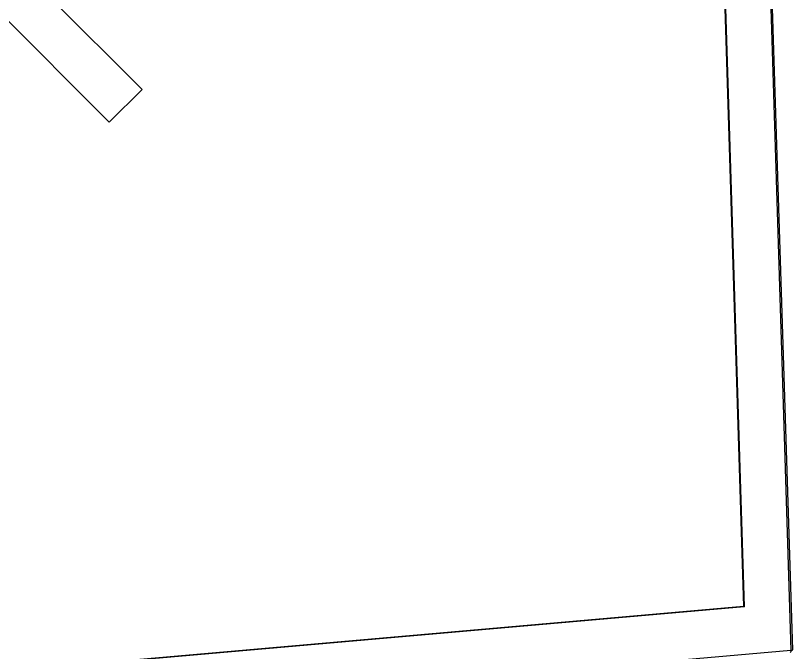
# Model space of a CAD drawing. Header units: millimetres. Extents: x 0 to 1600, y 0 to 1108.
# Drawn here: x 960.4 to 1123.1, y 534.3 to 667.6 of the extents above; entities that cross this region are included whole.
import ezdxf

# ---------------------------------------------------------------- set-up
doc = ezdxf.new("R2010")
doc.units = ezdxf.units.MM
doc.header["$LTSCALE"] = 88
doc.layers.get('0').update_dxf_attribs({"linetype": 'CONTINUOUS'})
doc.layers.add('5_ALL_CURVES', color=7, linetype='CONTINUOUS')

msp = doc.modelspace()

# ---------------------------------------------------------------- linework, layer by layer
at = {"color": 7}
for p, q in [((1109.8, 946.62), (1122.73, 534.75)), ((1110.12, 946.7), (1123.05, 534.84)), ((1100.67, 935.84), (1112.97, 543.88)), ((1112.97, 543.88), (454.72, 486.23)), ((1112.8, 543.95), (1112.97, 543.88)), ((1122.73, 534.75), (445.59, 475.45))]:
    msp.add_line(p, q, dxfattribs=at)
at = {"color": 3}
for p, q in [((1100.49, 935.84), (1112.8, 543.95)), ((1112.8, 543.95), (454.71, 486.31))]:
    msp.add_line(p, q, dxfattribs=at)
at = {"color": 7}
for points, knots in [([(1122.73, 534.75), (1122.73, 534.7), (1122.73, 534.59), (1122.7, 534.45), (1122.65, 534.33), (1122.6, 534.32)], [0, 0, 0, 0, 0.355206, 0.654468, 1, 1, 1, 1]), ([(1122.73, 534.75), (1122.77, 534.76), (1122.85, 534.77), (1122.96, 534.79), (1123.02, 534.8), (1123.05, 534.83), (1123.05, 534.84)], [0, 0, 0, 0, 0.389708, 0.699796, 0.904892, 1, 1, 1, 1])]:
    msp.add_open_spline(points, degree=3, knots=knots, dxfattribs=at)
at = {"layer": '5_ALL_CURVES', "color": 5}
for p, q in [((939.7, 685.56), (980.01, 645.25)), ((986.87, 652.1), (961.41, 677.55)), ((980.01, 645.25), (986.87, 652.1))]:
    msp.add_line(p, q, dxfattribs=at)

doc.saveas('drawing.dxf')
